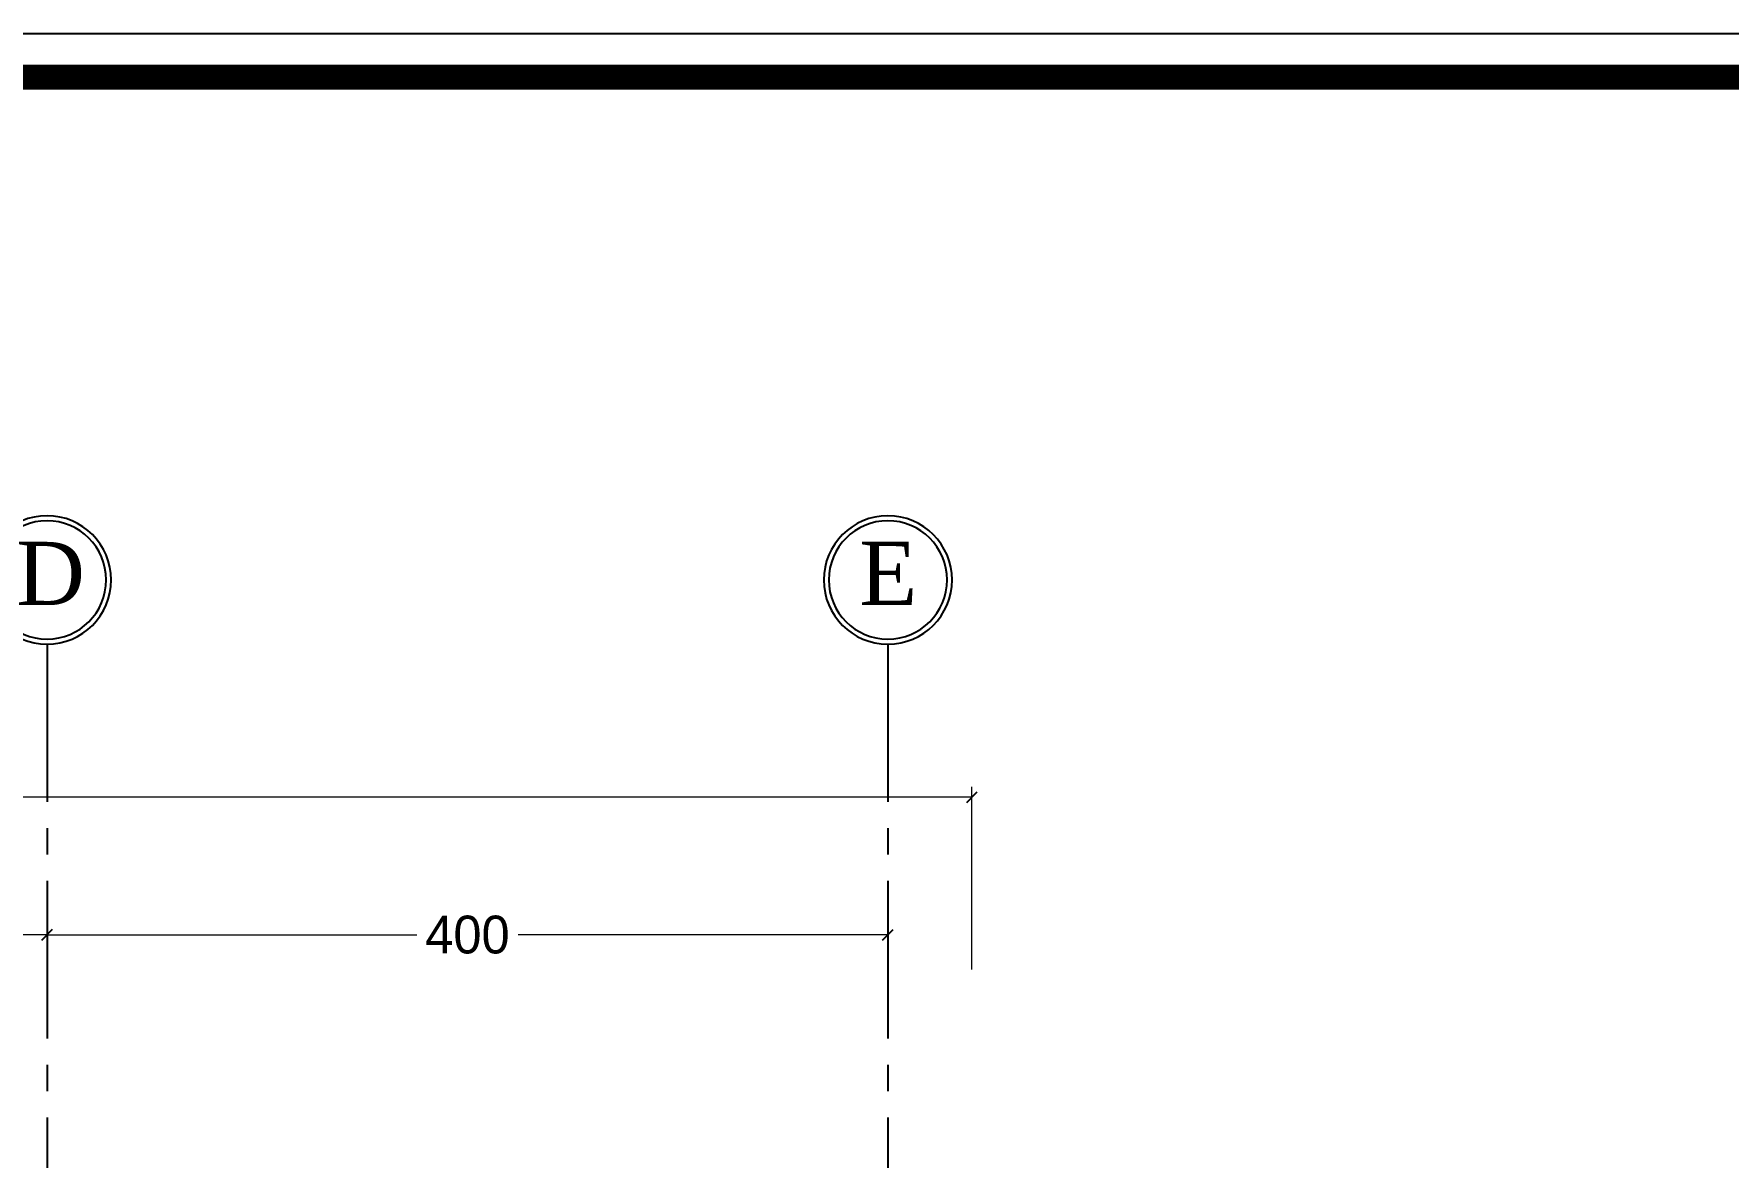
# Model space of a CAD drawing. Header units: centimetres. Extents: x 7997 to 116674, y 1017 to 13844.
# Drawn here: x 91517 to 92323, y 10238 to 10772 of the extents above; entities that cross this region are included whole.
import ezdxf
from ezdxf.enums import TextEntityAlignment as Align

# ---------------------------------------------------------------- set-up
doc = ezdxf.new("R2010")
doc.units = ezdxf.units.CM
doc.header["$LTSCALE"] = 200
doc.header["$PDMODE"] = 2
doc.linetypes.add('CENTER2', pattern=[1.125, 0.75, -0.125, 0.125, -0.125])
for name, color, linetype in [('$0$GRID', 9, 'Continuous'), ('$0$GRID @ 1', 9, 'Continuous'), ('AXIS', 9, 'CENTER2'), ('COL', 1, 'Continuous'), ('DIM', 11, 'Continuous')]:
    doc.layers.add(name, color=color, linetype=linetype)
doc.layers.add('HA', color=251, linetype='Continuous', lineweight=0)
doc.styles.add('$0$GRID', font='times.ttf', dxfattribs={"height": 40})
doc.styles.add('T1', font='times.ttf')
doc.styles.add('T2', font='')
doc.styles.get('T2').set_extended_font_data('Elisia')
doc.dimstyles.new('NORMAL', dxfattribs={"dimtxt": 18, "dimasz": 5, "dimexe": 5, "dimexo": 5, "dimgap": 1, "dimtad": 0, "dimdec": 0, "dimdsep": 46, "dimtxsty": 'T2', "dimblk1": 'OBLIQUE', "dimblk2": 'OBLIQUE', "dimsah": 1, "dimcen": 0.09, "dimclrd": 4, "dimclre": 4, "dimclrt": 6, "dimadec": 0, "dimazin": 0, "dimtfac": 1, "dimtdec": 0, "dimtofl": 0, "dimtmove": 1, "dimatfit": 2, "dimldrblk": 'OPEN30', "dimfxl": 0, "dimtolj": 1, "dimtzin": 0, "dimlwd": 5, "dimlwe": 5, "dimarcsym": 0})

# ---------------------------------------------------------------- blocks, each defined once
blk = doc.blocks.new('08-TITLE SHEET-selattin', base_point=(45714.8, -203081.4))
at = {"color": 0}
blk.add_lwpolyline([(51244.8, -203081.4), (45714.8, -203081.4), (45714.8, -206921.4), (51244.8, -206921.4)], close=True, dxfattribs=at)
at = {"color": 0, "linetype": 'ByBlock', "const_width": 17}
blk.add_lwpolyline([(45744.3, -206891.9), (51215.3, -206891.9), (51215.3, -203110.8), (45744.3, -203110.8)], close=True, dxfattribs=at)
at = {"layer": 'HA', "ltscale": 1.2}
blk.add_lwpolyline([(45714.8, -203081.4), (51244.8, -203081.4), (51244.8, -206921.4), (45714.8, -206921.4)], close=True, dxfattribs=at)
blk = doc.blocks.new('_OBLIQUE')
at = {"color": 0, "linetype": 'ByBlock'}
blk.add_line((-0.5, -0.5), (0.5, 0.5), dxfattribs=at)
blk = doc.blocks.new('*D1681')
at = {"layer": 'Defpoints', "color": 0, "transparency": 16777216}
for p in [(37598.06, 7323.78), (37818.06, 7323.78), (37818.06, 7323.78)]:
    blk.add_point(p, dxfattribs=at)
at = {"layer": 'DIM', "color": 4, "lineweight": 5, "transparency": 16777216}
for p, q in [((37598.06, 7323.78), (37683.91, 7323.78)), ((37818.06, 7323.78), (37732.2, 7323.78))]:
    blk.add_line(p, q, dxfattribs=at)
at = {"layer": 'DIM', "color": 4, "lineweight": 5, "transparency": 16777216, "xscale": 5, "yscale": 5, "zscale": 5, "rotation": 180}
blk.add_blockref('_OBLIQUE', (37598.06, 7323.78), dxfattribs=at)
at = {"layer": 'DIM', "color": 4, "lineweight": 5, "transparency": 16777216, "xscale": 5, "yscale": 5, "zscale": 5}
blk.add_blockref('_OBLIQUE', (37818.06, 7323.78), dxfattribs=at)
at = {"layer": 'DIM', "color": 6, "transparency": 16777216, "insert": (37708.06, 7323.78), "char_height": 18, "attachment_point": 5, "style": 'T2'}
blk.add_mtext('\\A1;220', dxfattribs=at)
blk = doc.blocks.new('_Open30')
at = {"color": 0, "linetype": 'ByBlock', "lineweight": -2}
for p, q in [((-1, 0.27), (0, 0)), ((0, 0), (-1, -0.27)), ((0, 0), (-1, 0))]:
    blk.add_line(p, q, dxfattribs=at)
blk = doc.blocks.new('*D1682')
at = {"layer": 'Defpoints', "color": 0, "transparency": 16777216}
for p in [(37818.06, 7323.78), (38218.06, 7323.78), (38218.06, 7323.78)]:
    blk.add_point(p, dxfattribs=at)
at = {"layer": 'DIM', "color": 4, "lineweight": 5, "transparency": 16777216}
for p, q in [((37818.06, 7323.78), (37993.91, 7323.78)), ((38218.06, 7323.78), (38042.2, 7323.78))]:
    blk.add_line(p, q, dxfattribs=at)
at = {"layer": 'DIM', "color": 4, "lineweight": 5, "transparency": 16777216, "xscale": 5, "yscale": 5, "zscale": 5, "rotation": 180}
blk.add_blockref('_OBLIQUE', (37818.06, 7323.78), dxfattribs=at)
at = {"layer": 'DIM', "color": 4, "lineweight": 5, "transparency": 16777216, "xscale": 5, "yscale": 5, "zscale": 5}
blk.add_blockref('_OBLIQUE', (38218.06, 7323.78), dxfattribs=at)
at = {"layer": 'DIM', "color": 6, "transparency": 16777216, "insert": (38018.06, 7323.78), "char_height": 18, "attachment_point": 5, "style": 'T2'}
blk.add_mtext('\\A1;400', dxfattribs=at)
blk = doc.blocks.new('*D1699')
at = {"layer": 'Defpoints', "color": 0, "transparency": 16777216}
for p in [(38258.06, 7389.21), (37158.06, 7302.34), (38258.06, 7302.34)]:
    blk.add_point(p, dxfattribs=at)
at = {"layer": 'DIM', "color": 4, "lineweight": 5, "transparency": 16777216}
for p, q in [((37158.06, 7307.34), (37158.06, 7394.21)), ((38258.06, 7307.34), (38258.06, 7394.21)), ((37158.06, 7389.21), (37590.71, 7389.21)), ((38258.06, 7389.21), (37674.53, 7389.21))]:
    blk.add_line(p, q, dxfattribs=at)
at = {"layer": 'DIM', "color": 4, "lineweight": 5, "transparency": 16777216, "xscale": 5, "yscale": 5, "zscale": 5, "rotation": 180}
blk.add_blockref('_OBLIQUE', (37158.06, 7389.21), dxfattribs=at)
at = {"layer": 'DIM', "color": 4, "lineweight": 5, "transparency": 16777216, "xscale": 5, "yscale": 5, "zscale": 5}
blk.add_blockref('_OBLIQUE', (38258.06, 7389.21), dxfattribs=at)
at = {"layer": 'DIM', "color": 6, "transparency": 16777216, "insert": (37632.62, 7389.21), "char_height": 30, "attachment_point": 5, "style": 'T1'}
blk.add_mtext('\\A1;1100', dxfattribs=at)
blk = doc.blocks.new('*U1678')
at = {"layer": '$0$GRID', "linetype": 'ByBlock', "ltscale": 100}
for radius in [40.7, 37.5]:
    blk.add_circle((0, 0), radius, dxfattribs=at)
at = {"layer": '$0$GRID', "style": '$0$GRID'}
blk.add_attdef('A1', text='', height=40, dxfattribs=at).set_placement((0, 4.2), align=Align.MIDDLE_CENTER)
blk = doc.blocks.new('*U1728')
at = {"layer": '$0$GRID', "linetype": 'Continuous'}
ref = blk.add_blockref('*U1678', (37818.06, 7492.49), dxfattribs=dict(at, xscale=-0.75, yscale=0.75, zscale=0.75))
ref.add_attrib('A1', 'D', dxfattribs={"layer": '$0$GRID @ 1', "height": 30, "style": '$0$GRID'}).set_placement((37819.74, 7495.61), align=Align.MIDDLE_CENTER)
blk = doc.blocks.new('*U1729')
at = {"layer": '$0$GRID', "linetype": 'Continuous'}
ref = blk.add_blockref('*U1678', (38218.06, 7492.49), dxfattribs=dict(at, xscale=-0.75, yscale=0.75, zscale=0.75))
ref.add_attrib('A1', 'E', dxfattribs={"layer": '$0$GRID @ 1', "height": 30, "style": '$0$GRID'}).set_placement((38218.21, 7495.61), align=Align.MIDDLE_CENTER)
blk = doc.blocks.new('09-GRID LINE PLAN-Essa', base_point=(37178.06, 7462))
at = {"layer": 'AXIS', "ltscale": 0.5}
for p, q in [((37818.06, 7462), (37818.06, 5332)), ((38218.06, 7462), (38218.06, 5332))]:
    blk.add_line(p, q, dxfattribs=at)
at = {"layer": 'COL', "linetype": 'Continuous'}
for name in ['*U1728', '*U1729']:
    blk.add_blockref(name, (0, 0), dxfattribs=at)
at = {"layer": 'DIM'}
dim = blk.add_linear_dim(base=(38258.06, 7389.21), p1=(37158.06, 7302.34), p2=(38258.06, 7302.34), dimstyle='NORMAL', override={"dimtxt": 30, "dimtxsty": 'T1'}, dxfattribs=at)
dim.commit()
dim.dimension.update_dxf_attribs({"geometry": '*D1699', "text_midpoint": (37632.62, 7389.21), "dimtype": 128})
for base, p1, p2, picture, middle in [((37818.06, 7323.78), (37598.06, 7323.78), (37818.06, 7323.78), '*D1681', (37708.06, 7323.78)), ((38218.06, 7323.78), (37818.06, 7323.78), (38218.06, 7323.78), '*D1682', (38018.06, 7323.78))]:
    dim = blk.add_linear_dim(base=base, p1=p1, p2=p2, dimstyle='NORMAL', dxfattribs=at)
    dim.commit()
    dim.dimension.update_dxf_attribs({"geometry": picture, "text_midpoint": middle})

msp = doc.modelspace()

# ---------------------------------------------------------------- linework, layer by layer
at = {"linetype": 'Continuous'}
msp.add_lwpolyline([(89906.6695, 8084.0841), (93777.6695, 8084.0841), (93777.6695, 10772.0841), (89906.6695, 10772.0841)], close=True, dxfattribs=at)

# ---------------------------------------------------------------- block references
at = {"layer": 'COL', "linetype": 'Continuous'}
msp.add_blockref('09-GRID LINE PLAN-Essa', (90883.022, 10482.002), dxfattribs=at)
at = {"layer": 'DIM', "color": 0, "linetype": 'Continuous', "xscale": 0.7000000000000033, "yscale": 0.7000000000000033, "zscale": 0.7000000000000033}
msp.add_blockref('08-TITLE SHEET-selattin', (89906.6695, 10772.0841), dxfattribs=at)

doc.saveas('drawing.dxf')
